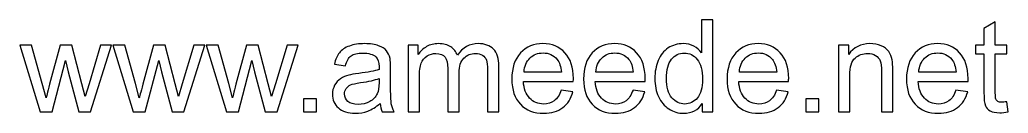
# Model space of a CAD drawing. Header units: millimetres. Extents: x -266 to 258, y -255 to 79.
# Drawn here: x 129.6 to 194.4, y -254.9 to -248.7 of the extents above; entities that cross this region are included whole.
import ezdxf

# ---------------------------------------------------------------- set-up
doc = ezdxf.new("R2010")
doc.units = ezdxf.units.MM
doc.header["$MEASUREMENT"] = 0
doc.layers.add('Layer 1', color=7, linetype='Continuous')

msp = doc.modelspace()

# ---------------------------------------------------------------- linework, layer by layer
at = {"layer": 'Layer 1', "color": 250}
for points, knots in [([(174.3415, -254.8036), (174.3415, -254.8036), (174.3415, -254.2462), (174.3415, -254.2462), (174.3415, -254.2462), (174.0636, -254.6794), (173.6543, -254.8967), (173.1139, -254.8967), (173.1139, -254.8967), (172.7639, -254.8967), (172.4422, -254.8008), (172.1501, -254.6075), (172.1501, -254.6075), (171.8566, -254.4155), (171.6294, -254.146), (171.4671, -253.8017), (171.4671, -253.8017), (171.3062, -253.456), (171.2258, -253.0595), (171.2258, -252.6107), (171.2258, -252.6107), (171.2258, -252.1733), (171.2992, -251.7768), (171.4445, -251.4197), (171.4445, -251.4197), (171.5913, -251.0641), (171.81, -250.7904), (172.1021, -250.6013), (172.1021, -250.6013), (172.3928, -250.4108), (172.7202, -250.3162), (173.08, -250.3162), (173.08, -250.3162), (173.3453, -250.3162), (173.581, -250.3727), (173.787, -250.4842), (173.787, -250.4842), (173.993, -250.5957), (174.1609, -250.7424), (174.2907, -250.9216), (174.2907, -250.9216), (174.2907, -250.9216), (174.2907, -248.7414), (174.2907, -248.7414), (174.2907, -248.7414), (174.2907, -248.7414), (175.0358, -248.7414), (175.0358, -248.7414), (175.0358, -248.7414), (175.0358, -248.7414), (175.0358, -254.8036), (175.0358, -254.8036), (175.0358, -254.8036), (175.0358, -254.8036), (174.3415, -254.8036), (174.3415, -254.8036)], [0, 0, 0, 0, 0.0666667, 0.0666667, 0.0666667, 0.0666667, 0.1333333, 0.1333333, 0.1333333, 0.1333333, 0.2, 0.2, 0.2, 0.2, 0.2666667, 0.2666667, 0.2666667, 0.2666667, 0.3333333, 0.3333333, 0.3333333, 0.3333333, 0.4, 0.4, 0.4, 0.4, 0.4666667, 0.4666667, 0.4666667, 0.4666667, 0.5333333, 0.5333333, 0.5333333, 0.5333333, 0.6, 0.6, 0.6, 0.6, 0.6666667, 0.6666667, 0.6666667, 0.6666667, 0.7333333, 0.7333333, 0.7333333, 0.7333333, 0.8, 0.8, 0.8, 0.8, 0.8666667, 0.8666667, 0.8666667, 0.8666667, 1, 1, 1, 1]), ([(194.3102, -254.139), (194.3102, -254.139), (194.4118, -254.7965), (194.4118, -254.7965), (194.4118, -254.7965), (194.203, -254.8403), (194.0153, -254.8629), (193.8516, -254.8629), (193.8516, -254.8629), (193.5821, -254.8629), (193.3733, -254.8205), (193.2237, -254.7345), (193.2237, -254.7345), (193.0755, -254.6484), (192.9711, -254.5369), (192.9104, -254.3972), (192.9104, -254.3972), (192.8497, -254.2575), (192.8201, -253.964), (192.8201, -253.5167), (192.8201, -253.5167), (192.8201, -253.5167), (192.8201, -250.9851), (192.8201, -250.9851), (192.8201, -250.9851), (192.8201, -250.9851), (192.2698, -250.9851), (192.2698, -250.9851), (192.2698, -250.9851), (192.2698, -250.9851), (192.2698, -250.4094), (192.2698, -250.4094), (192.2698, -250.4094), (192.2698, -250.4094), (192.8201, -250.4094), (192.8201, -250.4094), (192.8201, -250.4094), (192.8201, -250.4094), (192.8201, -249.3228), (192.8201, -249.3228), (192.8201, -249.3228), (192.8201, -249.3228), (193.5652, -248.8755), (193.5652, -248.8755), (193.5652, -248.8755), (193.5652, -248.8755), (193.5652, -250.4094), (193.5652, -250.4094), (193.5652, -250.4094), (193.5652, -250.4094), (194.3102, -250.4094), (194.3102, -250.4094), (194.3102, -250.4094), (194.3102, -250.4094), (194.3102, -250.9851), (194.3102, -250.9851), (194.3102, -250.9851), (194.3102, -250.9851), (193.5652, -250.9851), (193.5652, -250.9851), (193.5652, -250.9851), (193.5652, -250.9851), (193.5652, -253.559), (193.5652, -253.559), (193.5652, -253.559), (193.5652, -253.7721), (193.5779, -253.909), (193.6047, -253.9696), (193.6047, -253.9696), (193.6301, -254.0303), (193.6724, -254.0783), (193.7317, -254.115), (193.7317, -254.115), (193.791, -254.1503), (193.8756, -254.1686), (193.9857, -254.1686), (193.9857, -254.1686), (194.0675, -254.1686), (194.1762, -254.1587), (194.3102, -254.139)], [0, 0, 0, 0, 0.047619, 0.047619, 0.047619, 0.047619, 0.0952381, 0.0952381, 0.0952381, 0.0952381, 0.1428571, 0.1428571, 0.1428571, 0.1428571, 0.1904762, 0.1904762, 0.1904762, 0.1904762, 0.2380952, 0.2380952, 0.2380952, 0.2380952, 0.2857143, 0.2857143, 0.2857143, 0.2857143, 0.3333333, 0.3333333, 0.3333333, 0.3333333, 0.3809524, 0.3809524, 0.3809524, 0.3809524, 0.4285714, 0.4285714, 0.4285714, 0.4285714, 0.4761905, 0.4761905, 0.4761905, 0.4761905, 0.5238095, 0.5238095, 0.5238095, 0.5238095, 0.5714286, 0.5714286, 0.5714286, 0.5714286, 0.6190476, 0.6190476, 0.6190476, 0.6190476, 0.6666667, 0.6666667, 0.6666667, 0.6666667, 0.7142857, 0.7142857, 0.7142857, 0.7142857, 0.7619048, 0.7619048, 0.7619048, 0.7619048, 0.8095238, 0.8095238, 0.8095238, 0.8095238, 0.8571429, 0.8571429, 0.8571429, 0.8571429, 0.9047619, 0.9047619, 0.9047619, 0.9047619, 1, 1, 1, 1]), ([(153.1959, -254.2533), (152.9193, -254.4889), (152.6526, -254.654), (152.3972, -254.7514), (152.3972, -254.7514), (152.1418, -254.8488), (151.8681, -254.8967), (151.5745, -254.8967), (151.5745, -254.8967), (151.0919, -254.8967), (150.7208, -254.7796), (150.4612, -254.544), (150.4612, -254.544), (150.2015, -254.3097), (150.0717, -254.0091), (150.0717, -253.6437), (150.0717, -253.6437), (150.0717, -253.4292), (150.1211, -253.233), (150.2185, -253.0552), (150.2185, -253.0552), (150.3172, -252.8774), (150.4456, -252.7363), (150.6037, -252.6291), (150.6037, -252.6291), (150.7631, -252.5218), (150.9409, -252.44), (151.1399, -252.3849), (151.1399, -252.3849), (151.2867, -252.3468), (151.5082, -252.3102), (151.8031, -252.2735), (151.8031, -252.2735), (152.4043, -252.2029), (152.8488, -252.1168), (153.1324, -252.0181), (153.1324, -252.0181), (153.1352, -251.9165), (153.1366, -251.8515), (153.1366, -251.8247), (153.1366, -251.8247), (153.1366, -251.5228), (153.0661, -251.3097), (152.925, -251.1855), (152.925, -251.1855), (152.7345, -251.0176), (152.4508, -250.9343), (152.0755, -250.9343), (152.0755, -250.9343), (151.7241, -250.9343), (151.4645, -250.9964), (151.298, -251.1192), (151.298, -251.1192), (151.13, -251.2419), (151.0073, -251.4593), (150.9268, -251.7725), (150.9268, -251.7725), (150.9268, -251.7725), (150.1987, -251.6709), (150.1987, -251.6709), (150.1987, -251.6709), (150.265, -251.3591), (150.3737, -251.1065), (150.5261, -250.9146), (150.5261, -250.9146), (150.6785, -250.7227), (150.8986, -250.5759), (151.1865, -250.4715), (151.1865, -250.4715), (151.4729, -250.3685), (151.8074, -250.3162), (152.1856, -250.3162), (152.1856, -250.3162), (152.5609, -250.3162), (152.8671, -250.36), (153.1028, -250.4489), (153.1028, -250.4489), (153.337, -250.5378), (153.5106, -250.6479), (153.6207, -250.7819), (153.6207, -250.7819), (153.7307, -250.916), (153.8083, -251.0853), (153.8535, -251.2899), (153.8535, -251.2899), (153.8775, -251.4169), (153.8902, -251.6455), (153.8902, -251.9743), (153.8902, -251.9743), (153.8902, -251.9743), (153.8902, -252.9621), (153.8902, -252.9621), (153.8902, -252.9621), (153.8902, -253.6521), (153.9057, -254.0882), (153.9367, -254.273), (153.9367, -254.273), (153.9664, -254.4579), (154.0285, -254.6343), (154.1188, -254.8036), (154.1188, -254.8036), (154.1188, -254.8036), (153.3398, -254.8036), (153.3398, -254.8036), (153.3398, -254.8036), (153.2651, -254.647), (153.2171, -254.4635), (153.1959, -254.2533)], [0, 0, 0, 0, 0.0357143, 0.0357143, 0.0357143, 0.0357143, 0.0714286, 0.0714286, 0.0714286, 0.0714286, 0.1071429, 0.1071429, 0.1071429, 0.1071429, 0.1428571, 0.1428571, 0.1428571, 0.1428571, 0.1785714, 0.1785714, 0.1785714, 0.1785714, 0.2142857, 0.2142857, 0.2142857, 0.2142857, 0.25, 0.25, 0.25, 0.25, 0.2857143, 0.2857143, 0.2857143, 0.2857143, 0.3214286, 0.3214286, 0.3214286, 0.3214286, 0.3571429, 0.3571429, 0.3571429, 0.3571429, 0.3928571, 0.3928571, 0.3928571, 0.3928571, 0.4285714, 0.4285714, 0.4285714, 0.4285714, 0.4642857, 0.4642857, 0.4642857, 0.4642857, 0.5, 0.5, 0.5, 0.5, 0.5357143, 0.5357143, 0.5357143, 0.5357143, 0.5714286, 0.5714286, 0.5714286, 0.5714286, 0.6071429, 0.6071429, 0.6071429, 0.6071429, 0.6428571, 0.6428571, 0.6428571, 0.6428571, 0.6785714, 0.6785714, 0.6785714, 0.6785714, 0.7142857, 0.7142857, 0.7142857, 0.7142857, 0.75, 0.75, 0.75, 0.75, 0.7857143, 0.7857143, 0.7857143, 0.7857143, 0.8214286, 0.8214286, 0.8214286, 0.8214286, 0.8571429, 0.8571429, 0.8571429, 0.8571429, 0.8928571, 0.8928571, 0.8928571, 0.8928571, 0.9285714, 0.9285714, 0.9285714, 0.9285714, 1, 1, 1, 1]), ([(155.0346, -254.8036), (155.0346, -254.8036), (155.0346, -250.4094), (155.0346, -250.4094), (155.0346, -250.4094), (155.0346, -250.4094), (155.7035, -250.4094), (155.7035, -250.4094), (155.7035, -250.4094), (155.7035, -250.4094), (155.7035, -251.0303), (155.7035, -251.0303), (155.7035, -251.0303), (155.8403, -250.8158), (156.0238, -250.6422), (156.2524, -250.5124), (156.2524, -250.5124), (156.481, -250.3812), (156.7406, -250.3162), (157.0327, -250.3162), (157.0327, -250.3162), (157.3573, -250.3162), (157.624, -250.384), (157.8314, -250.518), (157.8314, -250.518), (158.0389, -250.6535), (158.1856, -250.8412), (158.2703, -251.0839), (158.2703, -251.0839), (158.6202, -250.5717), (159.0732, -250.3162), (159.632, -250.3162), (159.632, -250.3162), (160.0695, -250.3162), (160.4067, -250.4362), (160.641, -250.6775), (160.641, -250.6775), (160.8766, -250.9188), (160.9952, -251.2899), (160.9952, -251.7909), (160.9952, -251.7909), (160.9952, -251.7909), (160.9952, -254.8036), (160.9952, -254.8036), (160.9952, -254.8036), (160.9952, -254.8036), (160.2501, -254.8036), (160.2501, -254.8036), (160.2501, -254.8036), (160.2501, -254.8036), (160.2501, -252.0378), (160.2501, -252.0378), (160.2501, -252.0378), (160.2501, -251.7415), (160.2247, -251.527), (160.1767, -251.3958), (160.1767, -251.3958), (160.1287, -251.2645), (160.0412, -251.1601), (159.9128, -251.0797), (159.9128, -251.0797), (159.7858, -250.9992), (159.6363, -250.9597), (159.4655, -250.9597), (159.4655, -250.9597), (159.1551, -250.9597), (158.8982, -251.0627), (158.6936, -251.2673), (158.6936, -251.2673), (158.489, -251.4734), (158.3874, -251.8022), (158.3874, -252.2537), (158.3874, -252.2537), (158.3874, -252.2537), (158.3874, -254.8036), (158.3874, -254.8036), (158.3874, -254.8036), (158.3874, -254.8036), (157.6423, -254.8036), (157.6423, -254.8036), (157.6423, -254.8036), (157.6423, -254.8036), (157.6423, -251.9517), (157.6423, -251.9517), (157.6423, -251.9517), (157.6423, -251.6215), (157.5817, -251.3732), (157.4603, -251.2081), (157.4603, -251.2081), (157.339, -251.043), (157.14, -250.9597), (156.8648, -250.9597), (156.8648, -250.9597), (156.656, -250.9597), (156.4627, -251.0148), (156.2849, -251.1248), (156.2849, -251.1248), (156.1071, -251.2349), (155.9786, -251.3958), (155.8982, -251.6088), (155.8982, -251.6088), (155.8192, -251.8205), (155.7797, -252.1267), (155.7797, -252.5261), (155.7797, -252.5261), (155.7797, -252.5261), (155.7797, -254.8036), (155.7797, -254.8036), (155.7797, -254.8036), (155.7797, -254.8036), (155.0346, -254.8036), (155.0346, -254.8036)], [0, 0, 0, 0, 0.0344828, 0.0344828, 0.0344828, 0.0344828, 0.0689655, 0.0689655, 0.0689655, 0.0689655, 0.1034483, 0.1034483, 0.1034483, 0.1034483, 0.137931, 0.137931, 0.137931, 0.137931, 0.1724138, 0.1724138, 0.1724138, 0.1724138, 0.2068966, 0.2068966, 0.2068966, 0.2068966, 0.2413793, 0.2413793, 0.2413793, 0.2413793, 0.2758621, 0.2758621, 0.2758621, 0.2758621, 0.3103448, 0.3103448, 0.3103448, 0.3103448, 0.3448276, 0.3448276, 0.3448276, 0.3448276, 0.3793103, 0.3793103, 0.3793103, 0.3793103, 0.4137931, 0.4137931, 0.4137931, 0.4137931, 0.4482759, 0.4482759, 0.4482759, 0.4482759, 0.4827586, 0.4827586, 0.4827586, 0.4827586, 0.5172414, 0.5172414, 0.5172414, 0.5172414, 0.5517241, 0.5517241, 0.5517241, 0.5517241, 0.5862069, 0.5862069, 0.5862069, 0.5862069, 0.6206897, 0.6206897, 0.6206897, 0.6206897, 0.6551724, 0.6551724, 0.6551724, 0.6551724, 0.6896552, 0.6896552, 0.6896552, 0.6896552, 0.7241379, 0.7241379, 0.7241379, 0.7241379, 0.7586207, 0.7586207, 0.7586207, 0.7586207, 0.7931034, 0.7931034, 0.7931034, 0.7931034, 0.8275862, 0.8275862, 0.8275862, 0.8275862, 0.862069, 0.862069, 0.862069, 0.862069, 0.8965517, 0.8965517, 0.8965517, 0.8965517, 0.9310345, 0.9310345, 0.9310345, 0.9310345, 1, 1, 1, 1]), ([(165.0846, -253.3812), (165.0846, -253.3812), (165.8551, -253.4828), (165.8551, -253.4828), (165.8551, -253.4828), (165.7351, -253.9301), (165.5108, -254.2787), (165.1834, -254.5256), (165.1834, -254.5256), (164.856, -254.7726), (164.4383, -254.8967), (163.9289, -254.8967), (163.9289, -254.8967), (163.2883, -254.8967), (162.7803, -254.6992), (162.4049, -254.3041), (162.4049, -254.3041), (162.0295, -253.9104), (161.8419, -253.3558), (161.8419, -252.6432), (161.8419, -252.6432), (161.8419, -251.9066), (162.031, -251.3337), (162.4105, -250.9273), (162.4105, -250.9273), (162.7901, -250.5194), (163.2826, -250.3162), (163.888, -250.3162), (163.888, -250.3162), (164.4736, -250.3162), (164.952, -250.5152), (165.3231, -250.9146), (165.3231, -250.9146), (165.6942, -251.3139), (165.8805, -251.8755), (165.8805, -252.5994), (165.8805, -252.5994), (165.8805, -252.6432), (165.8791, -252.7095), (165.8763, -252.797), (165.8763, -252.797), (165.8763, -252.797), (162.6039, -252.797), (162.6039, -252.797), (162.6039, -252.797), (162.6321, -253.2782), (162.7676, -253.6479), (163.0131, -253.9033), (163.0131, -253.9033), (163.2572, -254.1587), (163.5634, -254.2871), (163.9289, -254.2871), (163.9289, -254.2871), (164.2013, -254.2871), (164.4341, -254.2152), (164.626, -254.0712), (164.626, -254.0712), (164.8193, -253.9273), (164.9717, -253.6973), (165.0846, -253.3812)], [0, 0, 0, 0, 0.0625, 0.0625, 0.0625, 0.0625, 0.125, 0.125, 0.125, 0.125, 0.1875, 0.1875, 0.1875, 0.1875, 0.25, 0.25, 0.25, 0.25, 0.3125, 0.3125, 0.3125, 0.3125, 0.375, 0.375, 0.375, 0.375, 0.4375, 0.4375, 0.4375, 0.4375, 0.5, 0.5, 0.5, 0.5, 0.5625, 0.5625, 0.5625, 0.5625, 0.625, 0.625, 0.625, 0.625, 0.6875, 0.6875, 0.6875, 0.6875, 0.75, 0.75, 0.75, 0.75, 0.8125, 0.8125, 0.8125, 0.8125, 0.875, 0.875, 0.875, 0.875, 1, 1, 1, 1]), ([(169.7935, -253.3812), (169.7935, -253.3812), (170.564, -253.4828), (170.564, -253.4828), (170.564, -253.4828), (170.444, -253.9301), (170.2197, -254.2787), (169.8923, -254.5256), (169.8923, -254.5256), (169.5649, -254.7726), (169.1472, -254.8967), (168.6378, -254.8967), (168.6378, -254.8967), (167.9972, -254.8967), (167.4892, -254.6992), (167.1138, -254.3041), (167.1138, -254.3041), (166.7384, -253.9104), (166.5508, -253.3558), (166.5508, -252.6432), (166.5508, -252.6432), (166.5508, -251.9066), (166.7399, -251.3337), (167.1194, -250.9273), (167.1194, -250.9273), (167.499, -250.5194), (167.9915, -250.3162), (168.5969, -250.3162), (168.5969, -250.3162), (169.1825, -250.3162), (169.6609, -250.5152), (170.032, -250.9146), (170.032, -250.9146), (170.4031, -251.3139), (170.5894, -251.8755), (170.5894, -252.5994), (170.5894, -252.5994), (170.5894, -252.6432), (170.588, -252.7095), (170.5852, -252.797), (170.5852, -252.797), (170.5852, -252.797), (167.3128, -252.797), (167.3128, -252.797), (167.3128, -252.797), (167.341, -253.2782), (167.4765, -253.6479), (167.722, -253.9033), (167.722, -253.9033), (167.9661, -254.1587), (168.2723, -254.2871), (168.6378, -254.2871), (168.6378, -254.2871), (168.9102, -254.2871), (169.143, -254.2152), (169.3349, -254.0712), (169.3349, -254.0712), (169.5282, -253.9273), (169.6806, -253.6973), (169.7935, -253.3812)], [0, 0, 0, 0, 0.0625, 0.0625, 0.0625, 0.0625, 0.125, 0.125, 0.125, 0.125, 0.1875, 0.1875, 0.1875, 0.1875, 0.25, 0.25, 0.25, 0.25, 0.3125, 0.3125, 0.3125, 0.3125, 0.375, 0.375, 0.375, 0.375, 0.4375, 0.4375, 0.4375, 0.4375, 0.5, 0.5, 0.5, 0.5, 0.5625, 0.5625, 0.5625, 0.5625, 0.625, 0.625, 0.625, 0.625, 0.6875, 0.6875, 0.6875, 0.6875, 0.75, 0.75, 0.75, 0.75, 0.8125, 0.8125, 0.8125, 0.8125, 0.875, 0.875, 0.875, 0.875, 1, 1, 1, 1]), ([(179.2113, -253.3812), (179.2113, -253.3812), (179.9818, -253.4828), (179.9818, -253.4828), (179.9818, -253.4828), (179.8618, -253.9301), (179.6375, -254.2787), (179.3101, -254.5256), (179.3101, -254.5256), (178.9827, -254.7726), (178.565, -254.8967), (178.0556, -254.8967), (178.0556, -254.8967), (177.415, -254.8967), (176.907, -254.6992), (176.5316, -254.3041), (176.5316, -254.3041), (176.1562, -253.9104), (175.9686, -253.3558), (175.9686, -252.6432), (175.9686, -252.6432), (175.9686, -251.9066), (176.1577, -251.3337), (176.5372, -250.9273), (176.5372, -250.9273), (176.9168, -250.5194), (177.4093, -250.3162), (178.0147, -250.3162), (178.0147, -250.3162), (178.6003, -250.3162), (179.0787, -250.5152), (179.4498, -250.9146), (179.4498, -250.9146), (179.8209, -251.3139), (180.0072, -251.8755), (180.0072, -252.5994), (180.0072, -252.5994), (180.0072, -252.6432), (180.0058, -252.7095), (180.003, -252.797), (180.003, -252.797), (180.003, -252.797), (176.7306, -252.797), (176.7306, -252.797), (176.7306, -252.797), (176.7588, -253.2782), (176.8943, -253.6479), (177.1398, -253.9033), (177.1398, -253.9033), (177.3839, -254.1587), (177.6901, -254.2871), (178.0556, -254.2871), (178.0556, -254.2871), (178.328, -254.2871), (178.5608, -254.2152), (178.7527, -254.0712), (178.7527, -254.0712), (178.946, -253.9273), (179.0984, -253.6973), (179.2113, -253.3812)], [0, 0, 0, 0, 0.0625, 0.0625, 0.0625, 0.0625, 0.125, 0.125, 0.125, 0.125, 0.1875, 0.1875, 0.1875, 0.1875, 0.25, 0.25, 0.25, 0.25, 0.3125, 0.3125, 0.3125, 0.3125, 0.375, 0.375, 0.375, 0.375, 0.4375, 0.4375, 0.4375, 0.4375, 0.5, 0.5, 0.5, 0.5, 0.5625, 0.5625, 0.5625, 0.5625, 0.625, 0.625, 0.625, 0.625, 0.6875, 0.6875, 0.6875, 0.6875, 0.75, 0.75, 0.75, 0.75, 0.8125, 0.8125, 0.8125, 0.8125, 0.875, 0.875, 0.875, 0.875, 1, 1, 1, 1]), ([(183.2753, -254.8036), (183.2753, -254.8036), (183.2753, -250.4094), (183.2753, -250.4094), (183.2753, -250.4094), (183.2753, -250.4094), (183.9442, -250.4094), (183.9442, -250.4094), (183.9442, -250.4094), (183.9442, -250.4094), (183.9442, -251.0331), (183.9442, -251.0331), (183.9442, -251.0331), (184.2659, -250.5547), (184.7316, -250.3162), (185.3398, -250.3162), (185.3398, -250.3162), (185.6051, -250.3162), (185.8478, -250.3642), (186.0693, -250.4588), (186.0693, -250.4588), (186.2909, -250.5533), (186.4574, -250.6789), (186.5674, -250.8327), (186.5674, -250.8327), (186.6775, -250.9865), (186.7551, -251.17), (186.7989, -251.3816), (186.7989, -251.3816), (186.8257, -251.5199), (186.8398, -251.7612), (186.8398, -252.1055), (186.8398, -252.1055), (186.8398, -252.1055), (186.8398, -254.8036), (186.8398, -254.8036), (186.8398, -254.8036), (186.8398, -254.8036), (186.0947, -254.8036), (186.0947, -254.8036), (186.0947, -254.8036), (186.0947, -254.8036), (186.0947, -252.1338), (186.0947, -252.1338), (186.0947, -252.1338), (186.0947, -251.8304), (186.0665, -251.6032), (186.0086, -251.4536), (186.0086, -251.4536), (185.9508, -251.304), (185.8478, -251.1841), (185.701, -251.0938), (185.701, -251.0938), (185.5543, -251.0049), (185.3807, -250.9597), (185.1831, -250.9597), (185.1831, -250.9597), (184.867, -250.9597), (184.5947, -251.0599), (184.3647, -251.2617), (184.3647, -251.2617), (184.1347, -251.4621), (184.0204, -251.8445), (184.0204, -252.4061), (184.0204, -252.4061), (184.0204, -252.4061), (184.0204, -254.8036), (184.0204, -254.8036), (184.0204, -254.8036), (184.0204, -254.8036), (183.2753, -254.8036), (183.2753, -254.8036)], [0, 0, 0, 0, 0.0526316, 0.0526316, 0.0526316, 0.0526316, 0.1052632, 0.1052632, 0.1052632, 0.1052632, 0.1578947, 0.1578947, 0.1578947, 0.1578947, 0.2105263, 0.2105263, 0.2105263, 0.2105263, 0.2631579, 0.2631579, 0.2631579, 0.2631579, 0.3157895, 0.3157895, 0.3157895, 0.3157895, 0.3684211, 0.3684211, 0.3684211, 0.3684211, 0.4210526, 0.4210526, 0.4210526, 0.4210526, 0.4736842, 0.4736842, 0.4736842, 0.4736842, 0.5263158, 0.5263158, 0.5263158, 0.5263158, 0.5789474, 0.5789474, 0.5789474, 0.5789474, 0.6315789, 0.6315789, 0.6315789, 0.6315789, 0.6842105, 0.6842105, 0.6842105, 0.6842105, 0.7368421, 0.7368421, 0.7368421, 0.7368421, 0.7894737, 0.7894737, 0.7894737, 0.7894737, 0.8421053, 0.8421053, 0.8421053, 0.8421053, 0.8947368, 0.8947368, 0.8947368, 0.8947368, 1, 1, 1, 1]), ([(190.9814, -253.3812), (190.9814, -253.3812), (191.7519, -253.4828), (191.7519, -253.4828), (191.7519, -253.4828), (191.6319, -253.9301), (191.4076, -254.2787), (191.0802, -254.5256), (191.0802, -254.5256), (190.7528, -254.7726), (190.3351, -254.8967), (189.8257, -254.8967), (189.8257, -254.8967), (189.1851, -254.8967), (188.6771, -254.6992), (188.3017, -254.3041), (188.3017, -254.3041), (187.9263, -253.9104), (187.7387, -253.3558), (187.7387, -252.6432), (187.7387, -252.6432), (187.7387, -251.9066), (187.9278, -251.3337), (188.3073, -250.9273), (188.3073, -250.9273), (188.6869, -250.5194), (189.1794, -250.3162), (189.7848, -250.3162), (189.7848, -250.3162), (190.3704, -250.3162), (190.8488, -250.5152), (191.2199, -250.9146), (191.2199, -250.9146), (191.591, -251.3139), (191.7773, -251.8755), (191.7773, -252.5994), (191.7773, -252.5994), (191.7773, -252.6432), (191.7759, -252.7095), (191.7731, -252.797), (191.7731, -252.797), (191.7731, -252.797), (188.5007, -252.797), (188.5007, -252.797), (188.5007, -252.797), (188.5289, -253.2782), (188.6644, -253.6479), (188.9099, -253.9033), (188.9099, -253.9033), (189.154, -254.1587), (189.4602, -254.2871), (189.8257, -254.2871), (189.8257, -254.2871), (190.0981, -254.2871), (190.3309, -254.2152), (190.5228, -254.0712), (190.5228, -254.0712), (190.7161, -253.9273), (190.8685, -253.6973), (190.9814, -253.3812)], [0, 0, 0, 0, 0.0625, 0.0625, 0.0625, 0.0625, 0.125, 0.125, 0.125, 0.125, 0.1875, 0.1875, 0.1875, 0.1875, 0.25, 0.25, 0.25, 0.25, 0.3125, 0.3125, 0.3125, 0.3125, 0.375, 0.375, 0.375, 0.375, 0.4375, 0.4375, 0.4375, 0.4375, 0.5, 0.5, 0.5, 0.5, 0.5625, 0.5625, 0.5625, 0.5625, 0.625, 0.625, 0.625, 0.625, 0.6875, 0.6875, 0.6875, 0.6875, 0.75, 0.75, 0.75, 0.75, 0.8125, 0.8125, 0.8125, 0.8125, 0.875, 0.875, 0.875, 0.875, 1, 1, 1, 1]), ([(130.8875, -254.8036), (130.8875, -254.8036), (129.5597, -250.4094), (129.5597, -250.4094), (129.5597, -250.4094), (129.5597, -250.4094), (130.3386, -250.4094), (130.3386, -250.4094), (130.3386, -250.4094), (130.3386, -250.4094), (131.0399, -252.9452), (131.0399, -252.9452), (131.0399, -252.9452), (131.0399, -252.9452), (131.2883, -253.8892), (131.2883, -253.8892), (131.2883, -253.8892), (131.2982, -253.8426), (131.3744, -253.5407), (131.5155, -252.9833), (131.5155, -252.9833), (131.5155, -252.9833), (132.2112, -250.4094), (132.2112, -250.4094), (132.2112, -250.4094), (132.2112, -250.4094), (132.9746, -250.4094), (132.9746, -250.4094), (132.9746, -250.4094), (132.9746, -250.4094), (133.6364, -252.9607), (133.6364, -252.9607), (133.6364, -252.9607), (133.6364, -252.9607), (133.8523, -253.7975), (133.8523, -253.7975), (133.8523, -253.7975), (133.8523, -253.7975), (134.1049, -252.9494), (134.1049, -252.9494), (134.1049, -252.9494), (134.1049, -252.9494), (134.8641, -250.4094), (134.8641, -250.4094), (134.8641, -250.4094), (134.8641, -250.4094), (135.588, -250.4094), (135.588, -250.4094), (135.588, -250.4094), (135.588, -250.4094), (134.2093, -254.8036), (134.2093, -254.8036), (134.2093, -254.8036), (134.2093, -254.8036), (133.4388, -254.8036), (133.4388, -254.8036), (133.4388, -254.8036), (133.4388, -254.8036), (132.7417, -252.1747), (132.7417, -252.1747), (132.7417, -252.1747), (132.7417, -252.1747), (132.5653, -251.4226), (132.5653, -251.4226), (132.5653, -251.4226), (132.5653, -251.4226), (131.6763, -254.8036), (131.6763, -254.8036), (131.6763, -254.8036), (131.6763, -254.8036), (130.8875, -254.8036), (130.8875, -254.8036)], [0, 0, 0, 0, 0.0526316, 0.0526316, 0.0526316, 0.0526316, 0.1052632, 0.1052632, 0.1052632, 0.1052632, 0.1578947, 0.1578947, 0.1578947, 0.1578947, 0.2105263, 0.2105263, 0.2105263, 0.2105263, 0.2631579, 0.2631579, 0.2631579, 0.2631579, 0.3157895, 0.3157895, 0.3157895, 0.3157895, 0.3684211, 0.3684211, 0.3684211, 0.3684211, 0.4210526, 0.4210526, 0.4210526, 0.4210526, 0.4736842, 0.4736842, 0.4736842, 0.4736842, 0.5263158, 0.5263158, 0.5263158, 0.5263158, 0.5789474, 0.5789474, 0.5789474, 0.5789474, 0.6315789, 0.6315789, 0.6315789, 0.6315789, 0.6842105, 0.6842105, 0.6842105, 0.6842105, 0.7368421, 0.7368421, 0.7368421, 0.7368421, 0.7894737, 0.7894737, 0.7894737, 0.7894737, 0.8421053, 0.8421053, 0.8421053, 0.8421053, 0.8947368, 0.8947368, 0.8947368, 0.8947368, 1, 1, 1, 1]), ([(137.0019, -254.8036), (137.0019, -254.8036), (135.6741, -250.4094), (135.6741, -250.4094), (135.6741, -250.4094), (135.6741, -250.4094), (136.453, -250.4094), (136.453, -250.4094), (136.453, -250.4094), (136.453, -250.4094), (137.1543, -252.9452), (137.1543, -252.9452), (137.1543, -252.9452), (137.1543, -252.9452), (137.4027, -253.8892), (137.4027, -253.8892), (137.4027, -253.8892), (137.4126, -253.8426), (137.4888, -253.5407), (137.6299, -252.9833), (137.6299, -252.9833), (137.6299, -252.9833), (138.3256, -250.4094), (138.3256, -250.4094), (138.3256, -250.4094), (138.3256, -250.4094), (139.089, -250.4094), (139.089, -250.4094), (139.089, -250.4094), (139.089, -250.4094), (139.7508, -252.9607), (139.7508, -252.9607), (139.7508, -252.9607), (139.7508, -252.9607), (139.9667, -253.7975), (139.9667, -253.7975), (139.9667, -253.7975), (139.9667, -253.7975), (140.2193, -252.9494), (140.2193, -252.9494), (140.2193, -252.9494), (140.2193, -252.9494), (140.9785, -250.4094), (140.9785, -250.4094), (140.9785, -250.4094), (140.9785, -250.4094), (141.7024, -250.4094), (141.7024, -250.4094), (141.7024, -250.4094), (141.7024, -250.4094), (140.3237, -254.8036), (140.3237, -254.8036), (140.3237, -254.8036), (140.3237, -254.8036), (139.5532, -254.8036), (139.5532, -254.8036), (139.5532, -254.8036), (139.5532, -254.8036), (138.8561, -252.1747), (138.8561, -252.1747), (138.8561, -252.1747), (138.8561, -252.1747), (138.6797, -251.4226), (138.6797, -251.4226), (138.6797, -251.4226), (138.6797, -251.4226), (137.7907, -254.8036), (137.7907, -254.8036), (137.7907, -254.8036), (137.7907, -254.8036), (137.0019, -254.8036), (137.0019, -254.8036)], [0, 0, 0, 0, 0.0526316, 0.0526316, 0.0526316, 0.0526316, 0.1052632, 0.1052632, 0.1052632, 0.1052632, 0.1578947, 0.1578947, 0.1578947, 0.1578947, 0.2105263, 0.2105263, 0.2105263, 0.2105263, 0.2631579, 0.2631579, 0.2631579, 0.2631579, 0.3157895, 0.3157895, 0.3157895, 0.3157895, 0.3684211, 0.3684211, 0.3684211, 0.3684211, 0.4210526, 0.4210526, 0.4210526, 0.4210526, 0.4736842, 0.4736842, 0.4736842, 0.4736842, 0.5263158, 0.5263158, 0.5263158, 0.5263158, 0.5789474, 0.5789474, 0.5789474, 0.5789474, 0.6315789, 0.6315789, 0.6315789, 0.6315789, 0.6842105, 0.6842105, 0.6842105, 0.6842105, 0.7368421, 0.7368421, 0.7368421, 0.7368421, 0.7894737, 0.7894737, 0.7894737, 0.7894737, 0.8421053, 0.8421053, 0.8421053, 0.8421053, 0.8947368, 0.8947368, 0.8947368, 0.8947368, 1, 1, 1, 1]), ([(143.1163, -254.8036), (143.1163, -254.8036), (141.7885, -250.4094), (141.7885, -250.4094), (141.7885, -250.4094), (141.7885, -250.4094), (142.5674, -250.4094), (142.5674, -250.4094), (142.5674, -250.4094), (142.5674, -250.4094), (143.2687, -252.9452), (143.2687, -252.9452), (143.2687, -252.9452), (143.2687, -252.9452), (143.5171, -253.8892), (143.5171, -253.8892), (143.5171, -253.8892), (143.527, -253.8426), (143.6032, -253.5407), (143.7443, -252.9833), (143.7443, -252.9833), (143.7443, -252.9833), (144.44, -250.4094), (144.44, -250.4094), (144.44, -250.4094), (144.44, -250.4094), (145.2034, -250.4094), (145.2034, -250.4094), (145.2034, -250.4094), (145.2034, -250.4094), (145.8652, -252.9607), (145.8652, -252.9607), (145.8652, -252.9607), (145.8652, -252.9607), (146.0811, -253.7975), (146.0811, -253.7975), (146.0811, -253.7975), (146.0811, -253.7975), (146.3337, -252.9494), (146.3337, -252.9494), (146.3337, -252.9494), (146.3337, -252.9494), (147.0929, -250.4094), (147.0929, -250.4094), (147.0929, -250.4094), (147.0929, -250.4094), (147.8168, -250.4094), (147.8168, -250.4094), (147.8168, -250.4094), (147.8168, -250.4094), (146.4381, -254.8036), (146.4381, -254.8036), (146.4381, -254.8036), (146.4381, -254.8036), (145.6676, -254.8036), (145.6676, -254.8036), (145.6676, -254.8036), (145.6676, -254.8036), (144.9705, -252.1747), (144.9705, -252.1747), (144.9705, -252.1747), (144.9705, -252.1747), (144.7941, -251.4226), (144.7941, -251.4226), (144.7941, -251.4226), (144.7941, -251.4226), (143.9051, -254.8036), (143.9051, -254.8036), (143.9051, -254.8036), (143.9051, -254.8036), (143.1163, -254.8036), (143.1163, -254.8036)], [0, 0, 0, 0, 0.0526316, 0.0526316, 0.0526316, 0.0526316, 0.1052632, 0.1052632, 0.1052632, 0.1052632, 0.1578947, 0.1578947, 0.1578947, 0.1578947, 0.2105263, 0.2105263, 0.2105263, 0.2105263, 0.2631579, 0.2631579, 0.2631579, 0.2631579, 0.3157895, 0.3157895, 0.3157895, 0.3157895, 0.3684211, 0.3684211, 0.3684211, 0.3684211, 0.4210526, 0.4210526, 0.4210526, 0.4210526, 0.4736842, 0.4736842, 0.4736842, 0.4736842, 0.5263158, 0.5263158, 0.5263158, 0.5263158, 0.5789474, 0.5789474, 0.5789474, 0.5789474, 0.6315789, 0.6315789, 0.6315789, 0.6315789, 0.6842105, 0.6842105, 0.6842105, 0.6842105, 0.7368421, 0.7368421, 0.7368421, 0.7368421, 0.7894737, 0.7894737, 0.7894737, 0.7894737, 0.8421053, 0.8421053, 0.8421053, 0.8421053, 0.8947368, 0.8947368, 0.8947368, 0.8947368, 1, 1, 1, 1]), ([(162.6462, -252.1874), (162.6462, -252.1874), (165.0931, -252.1874), (165.0931, -252.1874), (165.0931, -252.1874), (165.0606, -251.8177), (164.9661, -251.5411), (164.8123, -251.3562), (164.8123, -251.3562), (164.5766, -251.0698), (164.269, -250.9259), (163.8922, -250.9259), (163.8922, -250.9259), (163.5507, -250.9259), (163.2643, -251.0402), (163.0314, -251.2688), (163.0314, -251.2688), (162.8, -251.4974), (162.6716, -251.8036), (162.6462, -252.1874)], [0, 0, 0, 0, 0.1666667, 0.1666667, 0.1666667, 0.1666667, 0.3333333, 0.3333333, 0.3333333, 0.3333333, 0.5, 0.5, 0.5, 0.5, 0.6666667, 0.6666667, 0.6666667, 0.6666667, 1, 1, 1, 1]), ([(167.3551, -252.1874), (167.3551, -252.1874), (169.802, -252.1874), (169.802, -252.1874), (169.802, -252.1874), (169.7695, -251.8177), (169.675, -251.5411), (169.5212, -251.3562), (169.5212, -251.3562), (169.2855, -251.0698), (168.9779, -250.9259), (168.6011, -250.9259), (168.6011, -250.9259), (168.2596, -250.9259), (167.9732, -251.0402), (167.7403, -251.2688), (167.7403, -251.2688), (167.5089, -251.4974), (167.3805, -251.8036), (167.3551, -252.1874)], [0, 0, 0, 0, 0.1666667, 0.1666667, 0.1666667, 0.1666667, 0.3333333, 0.3333333, 0.3333333, 0.3333333, 0.5, 0.5, 0.5, 0.5, 0.6666667, 0.6666667, 0.6666667, 0.6666667, 1, 1, 1, 1]), ([(171.9878, -252.6121), (171.9878, -253.1738), (172.1063, -253.5929), (172.3448, -253.8709), (172.3448, -253.8709), (172.5819, -254.1488), (172.8627, -254.2871), (173.1858, -254.2871), (173.1858, -254.2871), (173.5118, -254.2871), (173.7884, -254.1545), (174.017, -253.8892), (174.017, -253.8892), (174.2442, -253.6239), (174.3585, -253.2189), (174.3585, -252.6742), (174.3585, -252.6742), (174.3585, -252.0759), (174.2428, -251.6356), (174.0099, -251.3548), (174.0099, -251.3548), (173.7785, -251.074), (173.4921, -250.9343), (173.152, -250.9343), (173.152, -250.9343), (172.8204, -250.9343), (172.5438, -251.0684), (172.3208, -251.3379), (172.3208, -251.3379), (172.0993, -251.6074), (171.9878, -252.0322), (171.9878, -252.6121)], [0, 0, 0, 0, 0.1111111, 0.1111111, 0.1111111, 0.1111111, 0.2222222, 0.2222222, 0.2222222, 0.2222222, 0.3333333, 0.3333333, 0.3333333, 0.3333333, 0.4444444, 0.4444444, 0.4444444, 0.4444444, 0.5555556, 0.5555556, 0.5555556, 0.5555556, 0.6666667, 0.6666667, 0.6666667, 0.6666667, 0.7777778, 0.7777778, 0.7777778, 0.7777778, 1, 1, 1, 1]), ([(176.7729, -252.1874), (176.7729, -252.1874), (179.2198, -252.1874), (179.2198, -252.1874), (179.2198, -252.1874), (179.1873, -251.8177), (179.0928, -251.5411), (178.939, -251.3562), (178.939, -251.3562), (178.7033, -251.0698), (178.3957, -250.9259), (178.0189, -250.9259), (178.0189, -250.9259), (177.6774, -250.9259), (177.391, -251.0402), (177.1581, -251.2688), (177.1581, -251.2688), (176.9267, -251.4974), (176.7983, -251.8036), (176.7729, -252.1874)], [0, 0, 0, 0, 0.1666667, 0.1666667, 0.1666667, 0.1666667, 0.3333333, 0.3333333, 0.3333333, 0.3333333, 0.5, 0.5, 0.5, 0.5, 0.6666667, 0.6666667, 0.6666667, 0.6666667, 1, 1, 1, 1]), ([(188.543, -252.1874), (188.543, -252.1874), (190.9899, -252.1874), (190.9899, -252.1874), (190.9899, -252.1874), (190.9574, -251.8177), (190.8629, -251.5411), (190.7091, -251.3562), (190.7091, -251.3562), (190.4734, -251.0698), (190.1658, -250.9259), (189.789, -250.9259), (189.789, -250.9259), (189.4475, -250.9259), (189.1611, -251.0402), (188.9282, -251.2688), (188.9282, -251.2688), (188.6968, -251.4974), (188.5684, -251.8036), (188.543, -252.1874)], [0, 0, 0, 0, 0.1666667, 0.1666667, 0.1666667, 0.1666667, 0.3333333, 0.3333333, 0.3333333, 0.3333333, 0.5, 0.5, 0.5, 0.5, 0.6666667, 0.6666667, 0.6666667, 0.6666667, 1, 1, 1, 1]), ([(153.1366, -252.6023), (152.8657, -252.7123), (152.4593, -252.8055), (151.9174, -252.8817), (151.9174, -252.8817), (151.6098, -252.9254), (151.3925, -252.9748), (151.2655, -253.0298), (151.2655, -253.0298), (151.1385, -253.0849), (151.0411, -253.1653), (150.972, -253.2697), (150.972, -253.2697), (150.9028, -253.3755), (150.8676, -253.4927), (150.8676, -253.6225), (150.8676, -253.6225), (150.8676, -253.8186), (150.9424, -253.9837), (151.0933, -254.115), (151.0933, -254.115), (151.2443, -254.2462), (151.4645, -254.3125), (151.7538, -254.3125), (151.7538, -254.3125), (152.0402, -254.3125), (152.2956, -254.2504), (152.52, -254.1249), (152.52, -254.1249), (152.7429, -254.0007), (152.908, -253.8299), (153.0125, -253.614), (153.0125, -253.614), (153.0929, -253.4461), (153.1324, -253.1992), (153.1324, -252.8732), (153.1324, -252.8732), (153.1324, -252.8732), (153.1366, -252.6023), (153.1366, -252.6023)], [0, 0, 0, 0, 0.0909091, 0.0909091, 0.0909091, 0.0909091, 0.1818182, 0.1818182, 0.1818182, 0.1818182, 0.2727273, 0.2727273, 0.2727273, 0.2727273, 0.3636364, 0.3636364, 0.3636364, 0.3636364, 0.4545455, 0.4545455, 0.4545455, 0.4545455, 0.5454545, 0.5454545, 0.5454545, 0.5454545, 0.6363636, 0.6363636, 0.6363636, 0.6363636, 0.7272727, 0.7272727, 0.7272727, 0.7272727, 0.8181818, 0.8181818, 0.8181818, 0.8181818, 1, 1, 1, 1]), ([(148.1851, -254.8036), (148.1851, -254.8036), (148.1851, -253.9569), (148.1851, -253.9569), (148.1851, -253.9569), (148.1851, -253.9569), (149.0317, -253.9569), (149.0317, -253.9569), (149.0317, -253.9569), (149.0317, -253.9569), (149.0317, -254.8036), (149.0317, -254.8036), (149.0317, -254.8036), (149.0317, -254.8036), (148.1851, -254.8036), (148.1851, -254.8036)], [0, 0, 0, 0, 0.2, 0.2, 0.2, 0.2, 0.4, 0.4, 0.4, 0.4, 0.6, 0.6, 0.6, 0.6, 1, 1, 1, 1]), ([(181.1347, -254.8036), (181.1347, -254.8036), (181.1347, -253.9569), (181.1347, -253.9569), (181.1347, -253.9569), (181.1347, -253.9569), (181.9813, -253.9569), (181.9813, -253.9569), (181.9813, -253.9569), (181.9813, -253.9569), (181.9813, -254.8036), (181.9813, -254.8036), (181.9813, -254.8036), (181.9813, -254.8036), (181.1347, -254.8036), (181.1347, -254.8036)], [0, 0, 0, 0, 0.2, 0.2, 0.2, 0.2, 0.4, 0.4, 0.4, 0.4, 0.6, 0.6, 0.6, 0.6, 1, 1, 1, 1])]:
    msp.add_open_spline(points, degree=3, knots=knots, dxfattribs=at)

doc.saveas('drawing.dxf')
